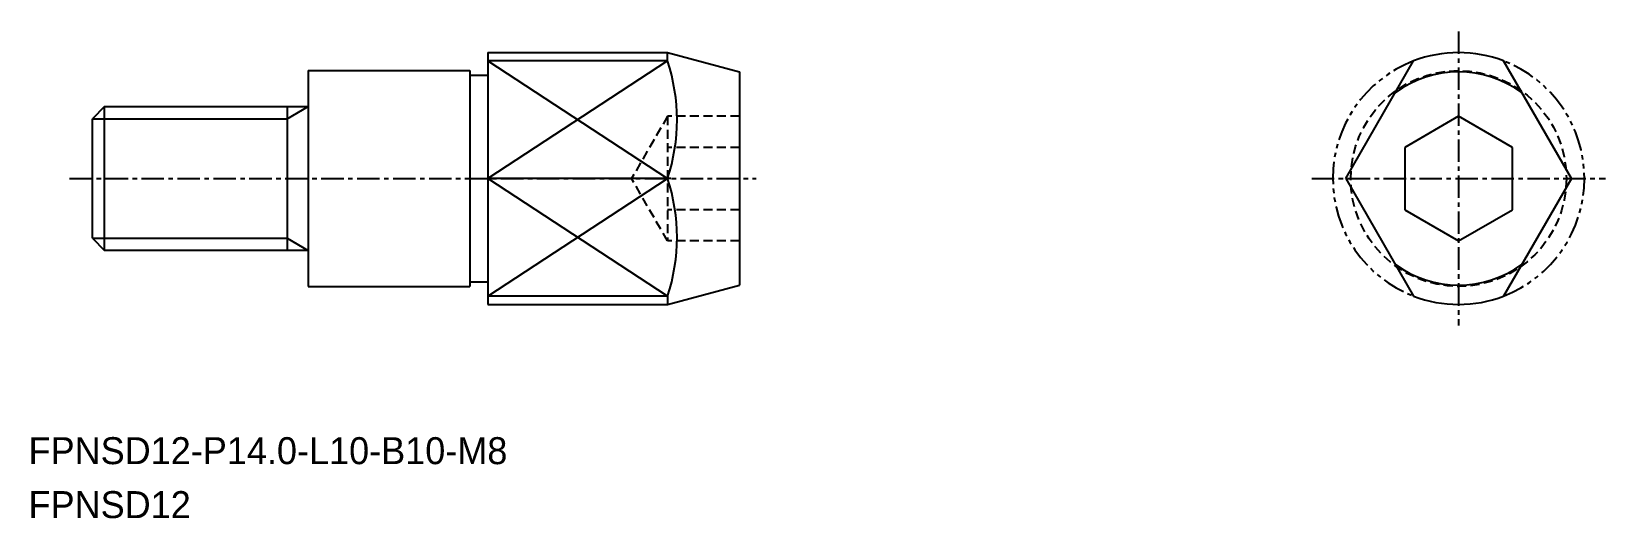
# Model space of a CAD drawing. Extents: x -1205.5 to -1117.9, y -547.6 to -520.5.
import ezdxf

# ---------------------------------------------------------------- set-up
doc = ezdxf.new("R2010")
doc.units = 0
for name, pattern in [('CENTER', [2, 1.25, -0.25, 0.25, -0.25]), ('DASHED', [0.75, 0.5, -0.25]), ('PHANTOM', [2.5, 1.25, -0.25, 0.25, -0.25, 0.25, -0.25])]:
    doc.linetypes.add(name, pattern=pattern)
doc.layers.get('0').update_dxf_attribs({"linetype": 'CONTINUOUS'})
doc.layers.add('CENTER', color=1, linetype='CENTER')

msp = doc.modelspace()

# ---------------------------------------------------------------- linework, layer by layer
for p, q in [((-1180.113, -521.698), (-1180.113, -535.698)), ((-1170.113, -522.159), (-1170.113, -521.698)), ((-1170.113, -522.159), (-1180.113, -522.159)), ((-1169.927, -528.698), (-1180.113, -528.698)), ((-1170.113, -535.236), (-1180.113, -535.236)), ((-1170.113, -535.236), (-1170.113, -535.698))]:
    msp.add_line(p, q)
at = {"color": 7, "linetype": 'CONTINUOUS'}
for p, q in [((-1180.113, -521.698), (-1170.113, -521.698)), ((-1170.113, -521.698), (-1166.113, -522.769)), ((-1190.113, -522.698), (-1181.113, -522.698)), ((-1190.113, -522.698), (-1190.113, -534.698)), ((-1181.113, -522.698), (-1181.113, -534.698)), ((-1166.113, -522.769), (-1166.113, -534.626)), ((-1132.368, -528.698), (-1128.594, -522.159)), ((-1119.819, -528.698), (-1123.594, -522.159)), ((-1181.113, -522.948), (-1180.113, -522.948)), ((-1201.437, -524.698), (-1202.113, -525.374)), ((-1202.113, -532.021), (-1202.113, -525.374)), ((-1201.437, -524.698), (-1190.113, -524.698)), ((-1201.437, -532.698), (-1201.437, -524.698)), ((-1191.285, -524.698), (-1191.285, -532.698)), ((-1180.113, -524.698), (-1180.113, -532.698)), ((-1126.094, -525.233), (-1129.094, -526.965)), ((-1123.094, -526.965), (-1126.094, -525.233)), ((-1129.094, -526.965), (-1129.094, -530.43)), ((-1123.094, -530.43), (-1123.094, -526.965)), ((-1132.368, -528.698), (-1128.594, -535.236)), ((-1119.819, -528.698), (-1123.594, -535.236)), ((-1129.094, -530.43), (-1126.094, -532.162)), ((-1126.094, -532.162), (-1123.094, -530.43)), ((-1202.113, -532.021), (-1201.437, -532.698)), ((-1190.113, -532.698), (-1201.437, -532.698)), ((-1190.113, -534.698), (-1181.113, -534.698)), ((-1181.113, -534.448), (-1180.113, -534.448)), ((-1170.113, -535.698), (-1166.113, -534.626)), ((-1180.113, -535.698), (-1170.113, -535.698))]:
    msp.add_line(p, q, dxfattribs=at)
at = {"color": 3, "linetype": 'CONTINUOUS'}
for p, q in [((-1170.113, -522.159), (-1180.113, -528.698)), ((-1180.113, -522.159), (-1170.113, -528.698)), ((-1202.113, -525.374), (-1191.285, -525.374)), ((-1191.285, -525.374), (-1190.113, -524.698)), ((-1170.113, -535.236), (-1180.113, -528.698)), ((-1180.113, -535.236), (-1170.113, -528.698)), ((-1202.113, -532.021), (-1191.285, -532.021)), ((-1191.285, -532.021), (-1190.113, -532.698))]:
    msp.add_line(p, q, dxfattribs=at)
at = {"color": 3, "linetype": 'DASHED'}
for p, q in [((-1170.113, -525.233), (-1172.113, -528.698)), ((-1170.113, -525.233), (-1170.113, -532.162)), ((-1166.113, -525.233), (-1170.113, -525.233)), ((-1166.113, -526.965), (-1170.113, -526.965)), ((-1170.113, -532.162), (-1172.113, -528.698)), ((-1166.113, -530.43), (-1170.113, -530.43)), ((-1166.113, -532.162), (-1170.113, -532.162))]:
    msp.add_line(p, q, dxfattribs=at)
msp.add_circle((-1126.094, -528.698), 6, dxfattribs=at)
at = {"linetype": 'CONTINUOUS'}
for radius, start, end in [(7, 69.07517, 110.92483), (5.928, 53.44274, 126.55726), (5.928, 233.44274, 306.55726), (7, 249.07517, 290.92483)]:
    msp.add_arc((-1126.094, -528.698), radius, start, end, dxfattribs=at)
at = {"color": 7, "linetype": 'CONTINUOUS'}
for centre in [(-1179.893, -525.428), (-1179.893, -531.967)]:
    msp.add_arc(centre, 10.311, 341.51566, 18.48434, dxfattribs=at)
at = {"color": 3, "linetype": 'PHANTOM'}
for start, end in [(110.92483, 249.07517), (290.92483, 69.07517)]:
    msp.add_arc((-1126.094, -528.698), 7, start, end, dxfattribs=at)
at = {"layer": 'CENTER', "color": 1, "linetype": 'CENTER'}
for p, q in [((-1126.094, -520.523), (-1126.094, -536.873)), ((-1203.382, -528.698), (-1165.179, -528.698)), ((-1134.269, -528.698), (-1117.919, -528.698))]:
    msp.add_line(p, q, dxfattribs=at)

# ---------------------------------------------------------------- texts
for s, p in [('FPNSD12-P14.0-L10-B10-M8', (-1205.668, -544.58)), ('FPNSD12', (-1205.668, -547.58))]:
    msp.add_text(s, height=1.5).set_placement(p)

doc.saveas('drawing.dxf')
